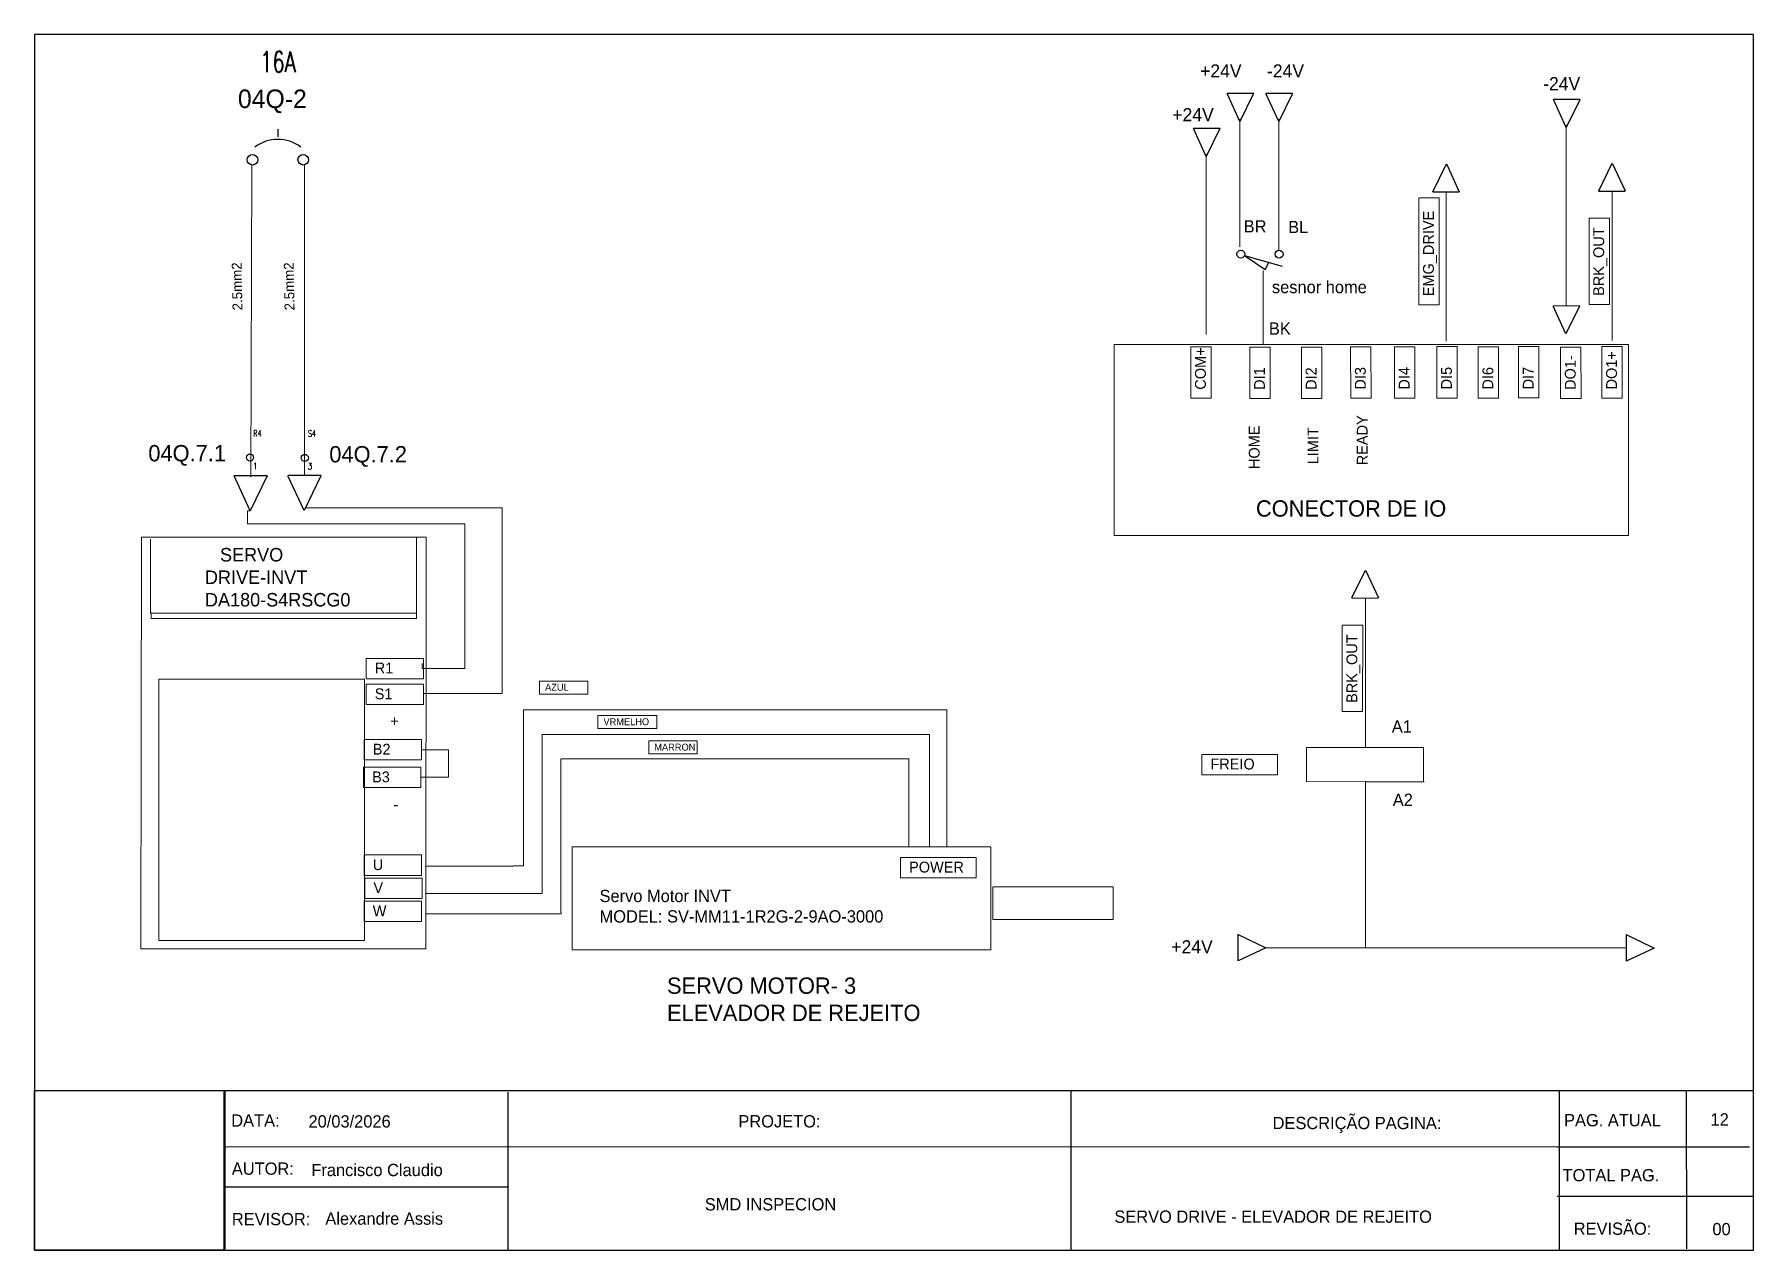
# Model space of a CAD drawing. Extents: x -891 to 6596, y -1 to 298.
# Drawn here: x 4427.2 to 4847.2, y -1.4 to 295.7 of the extents above; entities that cross this region are included whole.
import ezdxf
from ezdxf.enums import TextEntityAlignment as Align

# ---------------------------------------------------------------- set-up
doc = ezdxf.new("R2010")
doc.units = 0
doc.header["$MEASUREMENT"] = 0
doc.linetypes.add('HIDDEN2', pattern=[0.1875, 0.125, -0.0625])
for name, color, linetype in [('DESCCHILD', 20, 'Continuous'), ('LOC', 8, 'Continuous'), ('RED_2.5mm^2', 1, 'Continuous'), ('SYMS', 7, 'Continuous'), ('TAGS', 51, 'Continuous')]:
    doc.layers.add(name, color=color, linetype=linetype)
doc.styles.add('WD', font='romans.shx')
picture_1 = doc.add_image_def('image1.png', size_in_pixel=(222, 187))
picture_2 = doc.add_image_def('image2.png', size_in_pixel=(237, 301))

# ---------------------------------------------------------------- blocks, each defined once
blk = doc.blocks.new('VT0W02')
blk.add_circle((0, 0), 0.0699)
at = {"style": 'WD'}
for tag, p, width in [('INST', (0.062, 0.42), 0.7), ('LOC', (0.062, 0.25), 0.7), ('DESC1', (0.053, -0.385), 0.8)]:
    blk.add_attdef(tag, p, '', height=0.125, dxfattribs=dict(at, width=width))
at = {"style": 'WD', "flags": 1}
for tag, p, height in [('X4TERM01', (-0.07, 0), 0.0125), ('X4TERMDESC01', (-0.055, -0.023), 0.025), ('X2TERMDESC01', (-0.006, 0.029), 0.025), ('STRIPSEQ', (0, 0), 0.00125), ('X2TERM01', (0, 0.07), 0.0125), ('X1TERMDESC01', (0.039, -0.003), 0.025), ('X1TERM01', (0.07, 0), 0.0125), ('LINKTERM', (0, -0.002), 0.00125), ('X8TERM01', (0, -0.07), 0.0125), ('X8TERMDESC01', (0, -0.054), 0.025)]:
    blk.add_attdef(tag, p, '', height=height, dxfattribs=at)
at = {"linetype": 'Continuous', "style": 'WD'}
for tag, p, height, width, flags in [('WIRENO', (0.062, 0.094), 0.125, 0.8, 8), ('TAGSTRIP', (0.053, -0.229), 0.125, 0.9, 8), ('CAT', (0.213, -0.406), 0.109, 0.8, 1), ('DESC2', (0.053, -0.541), 0.125, 0.8, 8), ('DESC3', (0.053, -0.698), 0.125, 0.8, 8)]:
    blk.add_attdef(tag, p, '', height=height, dxfattribs=dict(at, width=width, flags=flags))
at = {"linetype": 'Continuous', "style": 'WD', "width": 0.8, "flags": 1}
blk.add_attdef('MFG', text='', height=0.109, dxfattribs=at).set_placement((0.088, -0.406), align=Align.RIGHT)
at = {"style": 'WD', "width": 0.7, "flags": 1}
blk.add_attdef('ASSYCODE', (0.062, -0.281), '', height=0.01, dxfattribs=at)
blk = doc.blocks.new('HLS11')
at = {"linetype": 'Continuous'}
for p, q in [((-0.125, -0.01), (0.041, -0.124)), ((-0.125, -0.01), (0.179, -0.097)), ((0.041, -0.124), (0.073, -0.067))]:
    blk.add_line(p, q, dxfattribs=at)
for centre in [(-0.155, 0), (0.155, 0)]:
    blk.add_circle(centre, 0.0322)
at = {"style": 'WD', "width": 0.7}
for tag, p in [('INST', (0, 0.732)), ('LOC', (0, 0.562)), ('DESC1', (0, 0.406)), ('DESC2', (0, 0.25)), ('XREF', (0, -0.299)), ('WDTAGALT', (0.006, -0.438))]:
    blk.add_attdef(tag, text='', height=0.125, dxfattribs=at).set_placement(p, align=Align.CENTER)
at = {"style": 'WD'}
blk.add_attdef('TAG1', text='', height=0.125, dxfattribs=at).set_placement((0, 0.094), align=Align.CENTER)
for tag, p, height, flags in [('X4TERM01', (-0.188, 0), 0.0125, 1), ('FAMILY', (0.038, 0.037), 0.01, 9), ('CONTACT', (0.038, 0.02), 0.01, 1), ('X1TERM02', (0.188, 0), 0.0125, 1)]:
    blk.add_attdef(tag, p, '', height=height, dxfattribs=dict(at, flags=flags))
for tag, p in [('X2LINK', (0, 0.031)), ('X8LINK', (0, -0.156))]:
    blk.add_attdef(tag, p, '', height=0.01, dxfattribs=at)
at = {"linetype": 'Continuous', "style": 'WD', "flags": 9}
for tag, p in [('CAT', (0.063, -0.007)), ('ASSYCODE', (0.062, -0.047)), ('MFG', (0.063, -0.027))]:
    blk.add_attdef(tag, text='', height=0.01, dxfattribs=at).set_placement(p, align=Align.CENTER)
at = {"linetype": 'Continuous', "style": 'WD', "flags": 8}
blk.add_attdef('TERM01', text='', height=0.125, dxfattribs=at).set_placement((-0.25, -0.031), align=Align.TOP_RIGHT)
blk.add_attdef('TERM02', text='', height=0.125, dxfattribs=at).set_placement((0.25, -0.031), align=Align.TOP_LEFT)
blk = doc.blocks.new('HCB2')
at = {"linetype": 'HIDDEN2'}
blk.add_line((0, 0.187), (0, 0.141), dxfattribs=at)
for centre in [(-0.155, 0), (0.155, 0)]:
    blk.add_circle(centre, 0.0322)
blk.add_arc((0, -0.109), 0.234, 53.1301, 126.8699)
at = {"style": 'WD', "width": 0.7}
for tag, p in [('INST', (0, 0.863)), ('LOC', (0, 0.693)), ('DESC1', (0, 0.537)), ('DESC2', (0, 0.38)), ('RATING1', (0, -0.188)), ('XREF', (0, -0.344))]:
    blk.add_attdef(tag, text='', height=0.125, dxfattribs=at).set_placement(p, align=Align.CENTER)
at = {"style": 'WD'}
blk.add_attdef('TAG2', text='', height=0.125, dxfattribs=at).set_placement((0, 0.224), align=Align.CENTER)
for tag, p in [('X2LINK', (0, 0.219)), ('X8LINK', (0, 0))]:
    blk.add_attdef(tag, p, '', height=0.01, dxfattribs=at)
for tag, p, height, flags in [('FAMILY', (0.054, 0.183), 0.01, 9), ('CONTACT', (0.054, 0.159), 0.01, 9), ('X4TERM01', (-0.188, 0), 0.0125, 1), ('X1TERM02', (0.188, 0), 0.0125, 1)]:
    blk.add_attdef(tag, p, '', height=height, dxfattribs=dict(at, flags=flags))
at = {"linetype": 'Continuous', "style": 'WD', "flags": 8}
blk.add_attdef('TERM01', text='', height=0.125, dxfattribs=at).set_placement((-0.25, -0.031), align=Align.TOP_RIGHT)
blk.add_attdef('TERM02', text='', height=0.125, dxfattribs=at).set_placement((0.25, -0.031), align=Align.TOP_LEFT)

msp = doc.modelspace()

# ---------------------------------------------------------------- linework, layer by layer
for p, q in [((4847.204, 295.666), (4427.204, 295.666)), ((4427.204, 295.666), (4427.204, -1.334)), ((4847.204, -1.334), (4847.204, 295.666)), ((4473.754, -1.214), (4473.753, 37.427)), ((4542.935, -1.402), (4542.926, 37.268)), ((4680.462, -1.108), (4680.448, 37.725)), ((4830.856, -1.002), (4830.832, 37.724)), ((4427.204, -1.334), (4847.204, -1.334))]:
    msp.add_line(p, q)
at = {"color": 242, "true_color": 0xcd2027}
for p, q in [((4721.719, 274.427), (4718.572, 281.241)), ((4725.07, 281.253), (4718.596, 281.266)), ((4725.032, 281.228), (4721.719, 274.427)), ((4731.206, 274.427), (4728.059, 281.241)), ((4734.557, 281.253), (4728.083, 281.266)), ((4734.519, 281.228), (4731.206, 274.427)), ((4801.449, 272.911), (4798.301, 279.726)), ((4804.8, 279.737), (4798.325, 279.75)), ((4804.761, 279.713), (4801.449, 272.911)), ((4713.492, 265.869), (4710.344, 272.684)), ((4716.842, 272.695), (4710.368, 272.708)), ((4716.804, 272.671), (4713.492, 265.869)), ((4768.842, 257.218), (4772.154, 264.019)), ((4772.154, 264.019), (4775.302, 257.205)), ((4809.369, 257.436), (4812.682, 264.237)), ((4812.682, 264.237), (4815.829, 257.423)), ((4768.804, 257.194), (4775.278, 257.18)), ((4809.331, 257.411), (4815.805, 257.398)), ((4801.366, 222.497), (4798.218, 229.312)), ((4804.716, 229.323), (4798.242, 229.336)), ((4804.678, 229.299), (4801.366, 222.497)), ((4479.921, 179.332), (4475.985, 187.801)), ((4484.069, 187.834), (4476.015, 187.832)), ((4484.022, 187.804), (4479.921, 179.332)), ((4493.067, 179.408), (4489.131, 187.877)), ((4497.216, 187.91), (4489.161, 187.907)), ((4497.168, 187.88), (4493.067, 179.408)), ((4749.071, 158.027), (4752.384, 164.829)), ((4752.384, 164.829), (4755.531, 158.014)), ((4749.033, 158.003), (4755.507, 157.99)), ((4721.233, 75.872), (4721.22, 69.398)), ((4721.257, 75.834), (4728.059, 72.522)), ((4816.077, 75.807), (4816.064, 69.333)), ((4816.102, 75.769), (4822.903, 72.456)), ((4728.059, 72.522), (4721.244, 69.374)), ((4822.903, 72.456), (4816.089, 69.309))]:
    msp.add_line(p, q, dxfattribs=at)
at = {"linetype": 'Continuous'}
for p, q in [((4427.364, 37.681), (4847.202, 37.683)), ((4799.667, 37.686), (4799.672, -1.389)), ((4799.372, 23.926), (4473.556, 23.889)), ((4799.314, 23.951), (4846.232, 23.951)), ((4473.651, 14.151), (4542.931, 14.166)), ((4799.224, 11.868), (4847.044, 11.868))]:
    msp.add_line(p, q, dxfattribs=at)
at = {"layer": 'RED_2.5mm^2', "color": 242, "lineweight": 18, "true_color": 0xcd2027}
for p, q in [((4721.714, 274.981), (4721.714, 243.789)), ((4731.201, 274.981), (4731.201, 242.999)), ((4801.444, 273.465), (4801.444, 229.369)), ((4713.487, 266.423), (4713.487, 222.327)), ((4480.266, 263.76), (4480.058, 187.477)), ((4493.14, 263.775), (4493.14, 187.902)), ((4772.122, 220.708), (4772.122, 257.103)), ((4812.649, 220.926), (4812.649, 257.321)), ((4727.353, 219.949), (4727.353, 238.034)), ((4801.44, 229.325), (4801.622, 229.324)), ((4479.994, 187.827), (4480.219, 187.827)), ((4493.14, 187.902), (4493.366, 187.902)), ((4479.921, 179.332), (4479.226, 179.332)), ((4479.226, 179.332), (4479.226, 176.134)), ((4493.371, 180.037), (4541.479, 180.037)), ((4541.479, 180.037), (4541.479, 179.184)), ((4541.479, 179.184), (4541.479, 134.659)), ((4479.226, 176.134), (4532.324, 176.134)), ((4532.324, 176.134), (4532.324, 174.914)), ((4532.324, 174.914), (4532.324, 140.758)), ((4752.351, 121.517), (4752.351, 157.912)), ((4521.948, 140.758), (4521.948, 141.978)), ((4532.324, 140.758), (4521.948, 140.758)), ((4522.253, 134.659), (4522.253, 135.269)), ((4541.479, 134.659), (4522.253, 134.659)), ((4551.183, 124.629), (4645.842, 124.629)), ((4551.254, 86.336), (4551.254, 124.629)), ((4645.842, 124.629), (4645.844, 97.236)), ((4521.72, 120.923), (4528.39, 120.923)), ((4528.32, 120.923), (4528.32, 114.229)), ((4737.965, 121.517), (4766.563, 121.517)), ((4737.965, 113.172), (4737.965, 121.517)), ((4766.563, 121.517), (4766.563, 113.112)), ((4528.137, 114.229), (4521.691, 114.229)), ((4528.32, 114.229), (4528.137, 114.229)), ((4752.301, 113.112), (4737.963, 113.16)), ((4752.351, 72.535), (4752.351, 113.162)), ((4766.75, 113.112), (4752.401, 113.112)), ((4522.804, 85.801), (4551.254, 85.801)), ((4551.254, 85.801), (4551.254, 86.336)), ((4727.839, 72.535), (4816.032, 72.535)), ((4816.076, 72.531), (4816.076, 72.712))]:
    msp.add_line(p, q, dxfattribs=at)
at = {"layer": 'RED_2.5mm^2', "color": 146, "lineweight": 18, "true_color": 0x105689}
for p, q in [((4546.675, 92.524), (4546.675, 130.657)), ((4546.675, 130.657), (4650.125, 130.657)), ((4650.125, 130.657), (4650.125, 126.692)), ((4650.125, 126.692), (4650.113, 97.258)), ((4522.814, 92.536), (4544.233, 92.536)), ((4544.233, 92.542), (4546.675, 92.542))]:
    msp.add_line(p, q, dxfattribs=at)
at = {"layer": 'RED_2.5mm^2', "color": 8, "lineweight": 18}
for p, q in [((4555.807, 81.23), (4555.807, 118.719)), ((4555.807, 118.719), (4640.788, 118.719)), ((4640.788, 118.807), (4640.789, 97.236)), ((4522.796, 80.875), (4555.896, 80.875)), ((4555.896, 81.23), (4555.807, 81.23)), ((4555.896, 80.875), (4555.896, 81.23))]:
    msp.add_line(p, q, dxfattribs=at)
at = {"layer": 'RED_2.5mm^2', "color": 242, "lineweight": 18, "true_color": 0xcd2027}
msp.add_arc((4752.351, 113.112), 0.05, 0, 180, dxfattribs=at)
at = {"layer": 'SYMS', "color": 7, "lineweight": 18}
for p, q in [((4455.576, 172.406), (4455.576, 154.337)), ((4520.531, 154.337), (4520.531, 172.755)), ((4520.531, 172.755), (4520.531, 153.03)), ((4455.576, 154.337), (4520.531, 154.337)), ((4455.729, 153.03), (4455.729, 154.456)), ((4520.531, 153.03), (4455.729, 153.03))]:
    msp.add_line(p, q, dxfattribs=at)
for points in [[(4765.409, 229.619), (4765.436, 255.738), (4770.42, 255.738), (4770.393, 229.619)], [(4806.994, 229.701), (4807.021, 250.755), (4812.005, 250.755), (4811.978, 229.701)], [(4691.012, 219.949), (4816.634, 219.949), (4816.634, 173.279), (4691.012, 173.279)], [(4709.701, 206.796), (4709.68, 219.357), (4714.664, 219.357), (4714.686, 206.796)], [(4724.108, 206.736), (4724.086, 219.297), (4729.071, 219.297), (4729.092, 206.736)], [(4736.73, 206.736), (4736.708, 219.297), (4741.692, 219.297), (4741.714, 206.736)], [(4748.761, 206.8), (4748.739, 219.361), (4753.723, 219.361), (4753.745, 206.8)], [(4759.477, 206.8), (4759.455, 219.361), (4764.44, 219.361), (4764.461, 206.8)], [(4769.797, 206.849), (4769.775, 219.411), (4774.759, 219.411), (4774.781, 206.849)], [(4779.916, 206.813), (4779.894, 219.374), (4784.878, 219.374), (4784.9, 206.813)], [(4789.784, 206.861), (4789.762, 219.422), (4794.746, 219.422), (4794.768, 206.861)], [(4800.049, 206.73), (4800.028, 219.291), (4805.012, 219.291), (4805.034, 206.73)], [(4810.131, 206.851), (4810.109, 219.412), (4815.094, 219.412), (4815.115, 206.851)], [(4453.351, 172.856), (4522.932, 172.856), (4522.784, 72.299), (4453.203, 72.299)], [(4746.696, 130.293), (4746.723, 151.347), (4751.707, 151.347), (4751.68, 130.293)], [(4508.239, 143.247), (4522.204, 143.247), (4522.204, 138.263), (4508.239, 138.263)], [(4508.239, 136.964), (4522.204, 136.964), (4522.204, 131.979), (4508.239, 131.979)], [(4550.614, 137.717), (4562.385, 137.717), (4562.385, 134.542), (4550.614, 134.542)], [(4564.869, 129.283), (4579.226, 129.283), (4579.226, 126.108), (4564.869, 126.108)], [(4507.756, 123.43), (4521.72, 123.43), (4521.72, 118.446), (4507.756, 118.446)], [(4577.294, 123.075), (4589.065, 123.075), (4589.065, 119.9), (4577.294, 119.9)], [(4712.397, 119.803), (4730.875, 119.803), (4730.875, 114.819), (4712.397, 114.819)], [(4507.594, 116.663), (4521.559, 116.663), (4521.559, 111.679), (4507.594, 111.679)], [(4558.567, 97.228), (4660.839, 97.228), (4660.839, 72.027), (4558.567, 72.027)], [(4507.756, 95.235), (4521.72, 95.235), (4521.72, 90.251), (4507.756, 90.251)], [(4638.782, 94.638), (4657.26, 94.638), (4657.26, 89.654), (4638.782, 89.654)], [(4507.917, 89.596), (4521.882, 89.596), (4521.882, 84.612), (4507.917, 84.612)], [(4661.306, 87.428), (4690.727, 87.428), (4690.727, 79.494), (4661.306, 79.494)], [(4507.756, 83.957), (4521.72, 83.957), (4521.72, 78.973), (4507.756, 78.973)]]:
    msp.add_lwpolyline(points, close=True, dxfattribs=at)

# ---------------------------------------------------------------- block references
at = {"layer": 'SYMS', "color": 242, "lineweight": 18, "true_color": 0xcd2027}
ref = msp.add_blockref('HCB2', (4486.663, 265.032), dxfattribs=dict(at, xscale=39.94834406996588, yscale=39.94834406996588, zscale=39.94834406996588))
ref.add_attrib('DESC1', '16A', dxfattribs={"layer": 'DESCCHILD', "height": 4.9935, "style": 'WD', "width": 0.7}).set_placement((4486.663, 286.471), align=Align.CENTER)
at = {"layer": 'SYMS', "color": 242, "lineweight": 18, "true_color": 0xcd2027, "xscale": 30.14459119547984, "yscale": 30.14459119547984, "zscale": 30.14459119547984}
msp.add_blockref('HLS11', (4726.595, 241.988), dxfattribs=at)
at = {"layer": 'SYMS'}
ref = msp.add_blockref('VT0W02', (4479.866, 192.298), dxfattribs=dict(at, xscale=12.3669621371258, yscale=12.3669621371258, zscale=12.3669621371258))
ref.add_attrib('INST', 'R4', (4480.639, 197.487), dxfattribs={"layer": 'LOC', "height": 1.5459, "style": 'WD', "width": 0.7})
ref.add_attrib('TAGSTRIP', '1', (4480.523, 189.467), dxfattribs={"layer": 'TAGS', "linetype": 'Continuous', "height": 1.546, "style": 'WD', "width": 0.9, "flags": 8})
ref = msp.add_blockref('VT0W02', (4493.249, 192.223), dxfattribs=dict(at, xscale=12.3669621371258, yscale=12.3669621371258, zscale=12.3669621371258))
ref.add_attrib('INST', 'S4', (4494.022, 197.412), dxfattribs={"layer": 'LOC', "height": 1.5459, "style": 'WD', "width": 0.7})
ref.add_attrib('TAGSTRIP', '3', (4493.907, 189.393), dxfattribs={"layer": 'TAGS', "linetype": 'Continuous', "height": 1.546, "style": 'WD', "width": 0.9, "flags": 8})

# ---------------------------------------------------------------- texts
for s, p in [('BR', (4722.626, 247.279)), ('BL', (4733.494, 247.117)), ('sesnor home', (4729.521, 232.455)), ('BK', (4728.79, 222.316)), ('A1', (4758.809, 125.137)), ('A2', (4759.055, 107.217)), ('DATA:', (4475.275, 28.878)), ('20/03/2026', (4494.156, 28.663)), ('PROJETO:', (4599.176, 28.687)), ('DESCRIÇÃO PAGINA:', (4729.689, 28.266)), ('PAG. ATUAL', (4800.894, 28.961)), ('12', (4836.684, 29.143)), ('AUTOR:', (4475.422, 17.12)), ('Francisco Claudio', (4494.841, 16.791)), ('TOTAL PAG.', (4800.531, 15.526)), ('SMD INSPECION', (4590.975, 8.414)), ('SERVO DRIVE - ELEVADOR DE REJEITO', (4691.031, 5.391)), ('REVISOR:', (4475.422, 4.791)), ('Alexandre Assis', (4498.268, 4.919)), ('REVISÃO:', (4803.256, 2.454)), ('00', (4837.136, 2.35))]:
    msp.add_text(s, height=3).set_placement(p)
at = {"attachment_point": 1}
for s, width, gutter_width, heights, insert, char_height in [('{\\C7;+24V}', 27.09318, 16.021, [19.226], (4711.983, 288.342), 3.2043), ('{\\C146;\\c9000464;-24V}', 27.09318, 16.021, [19.226], (4728.322, 288.342), 3.20429), ('{\\C242;\\c2564301;04Q-2}', 38.27078, 22.631, [27.158], (4476.907, 282.203), 4.52626), ('{\\C7;+24V}', 27.09318, 16.021, [19.226], (4705.188, 277.655), 3.2043), ('{\\C242;\\c2564301;04Q.7.1}', 33.70694, 19.932, [23.919], (4455.02, 195.367), 3.98649), ('{\\C242;\\c2564301;04Q.7.2}', 33.70694, 19.932, [23.919], (4499.23, 195.112), 3.98649), ('{\\C242;\\c2564301;CONECTOR DE IO}', 59.98899, 19.932, [23.919], (4725.621, 181.864), 3.98649), ('{\\C242;\\c2564301;   SERVO        DRIVE-INVT\\PDA180-S4RSCG0}', 39.80944, 16.49, [19.788], (4468.853, 170.219), 3.298), ('{\\C7;R1}', 22.41397, 13.254, [15.905], (4510.332, 142.211), 2.6509), ('{\\C7;S1}', 22.41397, 13.254, [15.905], (4510.332, 135.928), 2.6509), ('{\\C7;AZUL}', 14.27794, 8.443, [10.132], (4551.947, 137.057), 1.6886), ('{\\C7;+}', 22.41397, 13.254, [15.905], (4514.108, 129.281), 2.6509), ('{\\C7;VRMELHO}', 14.27794, 8.443, [10.132], (4566.202, 128.624), 1.68864), ('{\\C7;B2}', 22.41397, 13.254, [15.905], (4509.848, 122.394), 2.6509), ('{\\C7;MARRON}', 14.27794, 8.443, [10.132], (4578.627, 122.415), 1.68864), ('{\\C7;FREIO}', 22.41397, 13.254, [15.905], (4714.489, 118.767), 2.65088), ('{\\C7;B3}', 22.41397, 13.254, [15.905], (4509.687, 115.627), 2.6509), ('{\\C7;-}', 22.41397, 13.254, [15.905], (4514.881, 108.917), 2.6509), ('{\\C7;U}', 22.41397, 13.254, [15.905], (4509.848, 94.199), 2.6509), ('{\\C7;POWER}', 22.41397, 13.254, [15.905], (4640.874, 93.602), 2.65088), ('{\\C7;V}', 22.41397, 13.254, [15.905], (4510.009, 88.56), 2.6509), ('{\\C7;W}', 22.41397, 13.254, [15.905], (4509.848, 82.921), 2.6509), ('{\\C7;+24V}', 27.09318, 16.021, [19.226], (4704.941, 74.411), 3.2043), ('{\\C242;\\c2564301;SERVO MOTOR- 3\\PELEVADOR DE REJEITO}', 84.39953, 19.932, [23.919], (4581.741, 65.309), 3.98649)]:
    msp.add_mtext_dynamic_manual_height_columns(s, width=width, gutter_width=gutter_width, heights=heights, dxfattribs=dict(at, insert=insert, char_height=char_height))
at = {"color": 146, "true_color": 0x105689, "insert": (4795.781, 285.224), "char_height": 3.2043, "attachment_point": 1}
msp.add_mtext_dynamic_manual_height_columns('-24V', width=27.09318, gutter_width=16.021, heights=[19.226], dxfattribs=at)
at = {"attachment_point": 1, "rotation": 90}
for s, insert, char_height in [('{\\C7;EMG_DRIVE}', (4766.445, 231.711), 2.65088), ('{\\C7;BRK_OUT}', (4808.03, 231.794), 2.65088), ('{\\C7;COM+}', (4710.737, 208.888), 2.6509), ('{\\C7;DI3}', (4749.797, 208.893), 2.6509), ('{\\C7;DI4}', (4760.513, 208.893), 2.6509), ('{\\C7;DI5}', (4770.833, 208.942), 2.6509), ('{\\C7;DI6}', (4780.952, 208.906), 2.6509), ('{\\C7;DI7}', (4790.82, 208.953), 2.6509), ('{\\C7;DO1-}', (4801.085, 208.822), 2.6509), ('{\\C7;DO1+}', (4811.167, 208.944), 2.6509), ('{\\C7;DI1}', (4725.144, 208.829), 2.6509), ('{\\C7;DI2}', (4737.766, 208.829), 2.6509), ('{\\C7;READY}', (4750.261, 190.42), 2.65088), ('{\\C7;HOME}', (4723.881, 189.495), 2.6509), ('{\\C7;LIMIT}', (4738.228, 190.651), 2.65088), ('{\\C7;BRK_OUT}', (4747.732, 132.385), 2.65088)]:
    msp.add_mtext_dynamic_manual_height_columns(s, width=22.41397, gutter_width=13.254, heights=[15.905], dxfattribs=dict(at, insert=insert, char_height=char_height))
at = {"color": 242, "true_color": 0xcd2027, "char_height": 2.42897, "width": 15.53414, "attachment_point": 1, "rotation": 91.10241}
for insert in [(4475.594, 228.228), (4488.312, 228.228)]:
    msp.add_mtext('{\\C7;2.5mm2 }', dxfattribs=dict(at, insert=insert))
at = {"layer": 'SYMS', "color": 242, "lineweight": 18, "true_color": 0xcd2027, "insert": (4565.253, 86.73), "char_height": 3, "width": 87.675, "attachment_point": 1}
msp.add_mtext('Servo Motor INVT\\PMODEL: SV-MM11-1R2G-2-9AO-3000\\P', dxfattribs=at)

# ---------------------------------------------------------------- pictures from other files: only their frames are drawn
at = {"linetype": 'Continuous'}
image = msp.add_image(picture_1, insert=(4427.179, -1.279), size_in_units=(46.298, 38.999), dxfattribs=at)
image.dxf.flags = 7
at = {"layer": 'SYMS', "color": 7, "lineweight": 18}
image = msp.add_image(picture_2, insert=(4457.591, 74.35), size_in_units=(50.25, 63.82), dxfattribs=at)
image.dxf.flags = 7

doc.saveas('drawing.dxf')
